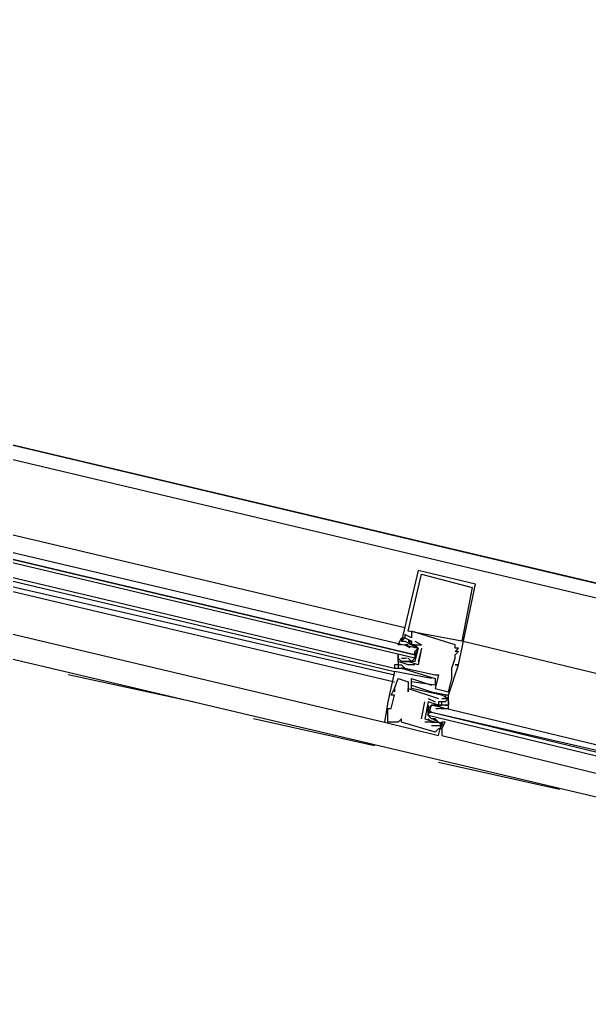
# Model space of a CAD drawing. Header units: feet. Extents: x -84 to 198, y -22 to 181.
# Drawn here: x 117.701 to 119.958, y 52.644 to 56.56 of the extents above; entities that cross this region are included whole.
import ezdxf

# ---------------------------------------------------------------- set-up
doc = ezdxf.new("R2010")
doc.units = ezdxf.units.FT
doc.layers.add('A-LINEA', color=7, linetype='CONTINUOUS')

msp = doc.modelspace()

# ---------------------------------------------------------------- linework, layer by layer
at = {"layer": 'A-LINEA'}
for p, q in [((123.56, 53.4844), (116.1067, 55.2444)), ((122.4, 53.6978), (116.4267, 55.1111)), ((119.2267, 54.1511), (116.7467, 54.7378)), ((116.7067, 54.5644), (119.1867, 53.9778)), ((116.72, 54.5778), (119.1867, 53.9911)), ((116.7067, 54.5378), (119.1867, 53.9644)), ((116.7067, 54.5244), (119.1867, 53.9378)), ((122.2267, 52.9511), (116.24, 54.3644)), ((116.6667, 54.3644), (119.1467, 53.7778)), ((119.28, 54.3778), (119.28, 54.3778)), ((119.2933, 54.3644), (119.2933, 54.3644)), ((119.4933, 54.3111), (119.4933, 54.3111)), ((119.5067, 54.3244), (119.5067, 54.3244)), ((119.2267, 54.1244), (119.2267, 54.1244)), ((119.2267, 54.1111), (119.2267, 54.1111)), ((119.24, 54.1378), (119.24, 54.1378)), ((119.2533, 54.1378), (119.2533, 54.1378)), ((119.2533, 54.1111), (119.2533, 54.1111)), ((119.2133, 54.0978), (119.2133, 54.0978)), ((119.2267, 54.0978), (119.2267, 54.0978)), ((119.2267, 54.0844), (119.2267, 54.0844)), ((119.24, 54.0844), (119.2267, 54.0844)), ((119.2267, 54.0844), (119.2267, 54.0844)), ((119.2308, 54.0814), (119.247, 54.073)), ((119.2378, 54.0796), (119.248, 54.0734)), ((119.24, 54.0978), (119.24, 54.0978)), ((119.24, 54.0978), (119.24, 54.0978)), ((119.24, 54.0844), (119.24, 54.0844)), ((119.2533, 54.0978), (119.2533, 54.0978)), ((119.2533, 54.0978), (119.2533, 54.0978)), ((119.2533, 54.0978), (119.2533, 54.0978)), ((119.2533, 54.0844), (119.2933, 54.0844)), ((119.2533, 54.0844), (119.2533, 54.0844)), ((119.2533, 54.0844), (119.2533, 54.0844)), ((119.2562, 54.0824), (119.2742, 54.0728)), ((119.2645, 54.0796), (119.2746, 54.0734)), ((119.2667, 54.0978), (119.2933, 54.0844)), ((119.2667, 54.0978), (119.2667, 54.0978)), ((119.2667, 54.0711), (119.2667, 54.0711)), ((119.2933, 54.0711), (119.28, 54.0044)), ((119.2933, 54.0711), (119.28, 54.0178)), ((119.2933, 54.0844), (119.2933, 54.0844)), ((119.2933, 54.0844), (119.2933, 54.0844)), ((119.2933, 54.0711), (119.2933, 54.0711)), ((119.2933, 54.0711), (119.2933, 54.0711)), ((119.2933, 54.0711), (119.2933, 54.0711)), ((119.4267, 54.0844), (119.4267, 54.0844)), ((119.4267, 54.0711), (119.4267, 54.0711)), ((119.44, 54.0711), (119.44, 54.0711)), ((119.4533, 54.0978), (119.4533, 54.0978)), ((119.2667, 54.0444), (119.2667, 54.0578)), ((119.4267, 54.0578), (119.4267, 54.0578)), ((119.4267, 54.0444), (119.4267, 54.0444)), ((119.44, 54.0578), (119.44, 54.0578)), ((119.2, 54.0311), (119.2, 54.0311)), ((119.2, 54.0178), (119.2, 54.0178)), ((119.2, 54.0044), (119.2, 54.0044)), ((119.2133, 54.0311), (119.2133, 54.0311)), ((119.2133, 54.0311), (119.2133, 54.0311)), ((119.2133, 54.0311), (119.2267, 54.0311)), ((119.2133, 54.0044), (119.2133, 54.0044)), ((119.2418, 54.017), (119.2235, 54.0167)), ((119.2364, 54.031), (119.2246, 54.0299)), ((119.2267, 54.0311), (119.2267, 54.0311)), ((119.2267, 54.0178), (119.2267, 54.0178)), ((119.2555, 54.0169), (119.2352, 54.0163)), ((119.24, 54.0178), (119.24, 54.0178)), ((119.24, 54.0178), (119.24, 54.0178)), ((119.2667, 54.0044), (119.24, 54.0044)), ((119.24, 54.0044), (119.24, 54.0044)), ((119.2631, 54.0176), (119.2512, 54.0166)), ((119.2533, 54.0311), (119.2533, 54.0311)), ((119.2667, 54.0311), (119.2667, 54.0311)), ((119.2667, 54.0044), (119.2667, 54.0044)), ((119.28, 54.0178), (119.28, 54.0178)), ((119.28, 54.0178), (119.28, 54.0178)), ((119.28, 54.0044), (119.28, 54.0044)), ((119.28, 54.0044), (119.28, 54.0044)), ((119.4267, 54.0311), (119.4267, 54.0311)), ((119.4267, 54.0044), (119.4267, 54.0044)), ((119.44, 54.0044), (119.44, 54.0044)), ((119.44, 54.0044), (119.44, 54.0044)), ((118.3867, 53.8578), (117.8933, 53.9644)), ((119.1867, 53.9911), (119.2, 53.9911)), ((119.1867, 53.9911), (119.2, 53.9911)), ((119.1867, 53.9911), (119.2, 53.9911)), ((119.1867, 53.9778), (119.1867, 53.9778)), ((119.2, 53.9911), (119.2, 53.9911)), ((119.2133, 53.9911), (119.2133, 53.9911)), ((119.2133, 53.9911), (119.2133, 53.9911)), ((119.2267, 53.9911), (119.2267, 53.9911)), ((119.2267, 53.9911), (119.2267, 53.9911)), ((119.3467, 53.9644), (119.3467, 53.9644)), ((119.36, 53.9644), (119.36, 53.9644)), ((119.4133, 53.9911), (119.4133, 53.9911)), ((119.4133, 53.9778), (119.4133, 53.9778)), ((119.4133, 53.9644), (119.4133, 53.9644)), ((119.2, 53.9511), (119.2, 53.9511)), ((119.24, 53.9378), (119.24, 53.9378)), ((119.2533, 53.9511), (119.2533, 53.9511)), ((119.2533, 53.9378), (119.2533, 53.9378)), ((119.2533, 53.9244), (119.2533, 53.9244)), ((119.3333, 53.9511), (119.3333, 53.9511)), ((119.3333, 53.9378), (119.3333, 53.9378)), ((119.3333, 53.9244), (119.3333, 53.9244)), ((119.3467, 53.9511), (119.3467, 53.9511)), ((119.3467, 53.9244), (119.3467, 53.9244)), ((119.4133, 53.9511), (119.4133, 53.9511)), ((119.1733, 53.8844), (119.1733, 53.8844)), ((119.1867, 53.9111), (119.1867, 53.9111)), ((119.1867, 53.9111), (119.1867, 53.9111)), ((119.1867, 53.8978), (119.1867, 53.8978)), ((119.1867, 53.8844), (119.1867, 53.8844)), ((119.24, 53.9111), (119.24, 53.9111)), ((119.24, 53.8978), (119.24, 53.8978)), ((119.2533, 53.9111), (119.2533, 53.9111)), ((119.3333, 53.8978), (119.3333, 53.8978)), ((119.3467, 53.9111), (119.3467, 53.9111)), ((119.3733, 53.8844), (119.3733, 53.8844)), ((119.3733, 53.8844), (119.3733, 53.8844)), ((119.3867, 53.8844), (119.3867, 53.8844)), ((119.4, 53.8978), (119.4, 53.8978)), ((119.4, 53.8844), (119.4, 53.8844)), ((119.4, 53.8844), (119.4, 53.8844)), ((119.16, 53.8578), (119.16, 53.8578)), ((119.2933, 53.7911), (119.3067, 53.8578)), ((119.3067, 53.8578), (119.3067, 53.8578)), ((119.32, 53.8711), (119.3467, 53.8578)), ((119.32, 53.8711), (119.32, 53.8711)), ((119.32, 53.8578), (119.32, 53.8578)), ((119.32, 53.8578), (119.32, 53.8578)), ((119.32, 53.8444), (119.32, 53.8044)), ((119.3467, 53.8578), (119.3467, 53.8578)), ((119.3467, 53.8444), (119.3467, 53.8444)), ((119.36, 53.8711), (119.36, 53.8711)), ((119.36, 53.8578), (119.36, 53.8578)), ((119.36, 53.8578), (119.36, 53.8578)), ((119.36, 53.8444), (119.36, 53.8444)), ((119.36, 53.8444), (119.36, 53.8444)), ((119.36, 53.8444), (119.3733, 53.8311)), ((119.3733, 53.8711), (119.3733, 53.8711)), ((119.3733, 53.8578), (119.3733, 53.8578)), ((119.3733, 53.8444), (119.3733, 53.8444)), ((119.3733, 53.8444), (119.3733, 53.8444)), ((119.3867, 53.8711), (119.3867, 53.8711)), ((119.3867, 53.8711), (119.3867, 53.8711)), ((119.3867, 53.8578), (119.3867, 53.8578)), ((119.3867, 53.8444), (119.3867, 53.8444)), ((119.4, 53.8711), (119.4, 53.8711)), ((119.4, 53.8711), (119.4, 53.8711)), ((119.4, 53.8444), (119.4, 53.8444)), ((119.16, 53.8311), (119.16, 53.8311)), ((119.16, 53.8044), (119.16, 53.8044)), ((119.1733, 53.8311), (119.1733, 53.8311)), ((119.32, 53.8178), (119.32, 53.8311)), ((119.3502, 53.8313), (119.3621, 53.8323)), ((119.3577, 53.832), (119.3781, 53.8325)), ((119.36, 53.8311), (119.36, 53.8311)), ((119.3716, 53.8319), (119.3899, 53.8322)), ((119.3769, 53.8313), (119.3888, 53.8323)), ((119.1067, 53.6844), (118.6267, 53.7911)), ((119.1467, 53.7778), (119.1467, 53.7778)), ((119.16, 53.7778), (119.16, 53.7778)), ((119.2, 53.7778), (119.2, 53.7778)), ((119.2133, 53.7911), (119.2133, 53.7911)), ((119.2133, 53.7778), (119.2133, 53.7778)), ((119.2933, 53.7911), (119.2933, 53.7911)), ((119.3067, 53.7911), (119.3067, 53.7911)), ((119.3067, 53.7911), (119.3067, 53.7911)), ((119.3067, 53.7778), (119.3067, 53.7778)), ((119.3333, 53.7911), (119.3333, 53.7911)), ((119.3333, 53.7778), (119.3333, 53.7778)), ((119.3333, 53.7778), (119.3333, 53.7778)), ((119.3333, 53.7644), (119.3333, 53.7644)), ((119.3489, 53.7826), (119.3387, 53.7889)), ((119.3572, 53.7798), (119.3392, 53.7894)), ((119.36, 53.7778), (119.3467, 53.7911)), ((119.3467, 53.7778), (119.3467, 53.7778)), ((119.3467, 53.7778), (119.3467, 53.7778)), ((119.36, 53.7911), (119.36, 53.7911)), ((119.36, 53.7778), (119.36, 53.7778)), ((119.3755, 53.7693), (119.3654, 53.7755)), ((119.3826, 53.7675), (119.3663, 53.7759)), ((119.3733, 53.7778), (119.3733, 53.7778)), ((119.3733, 53.7644), (119.3733, 53.7644)), ((119.3467, 53.7378), (119.3467, 53.7378)), ((119.36, 53.7511), (119.36, 53.7511)), ((119.36, 53.7244), (119.36, 53.7244)), ((119.3733, 53.7511), (119.3733, 53.7511)), ((119.84, 53.5111), (119.36, 53.6178))]:
    msp.add_line(p, q, dxfattribs=at)
for points in [[(123.9467, 43.9511), (123.92, 47.9511), (123.56, 53.4844), (119.8267, 54.3644), (116.1067, 55.2444), (116.8, 58.2178), (117.1867, 59.8444), (116.8667, 59.9111), (115.8267, 60.1644), (114.5867, 60.4578), (118.2, 75.6978), (129.9467, 72.9244)], [(116.7333, 54.6711), (119.28, 54.0711), (119.2667, 54.0578), (119.2667, 54.0444), (116.7333, 54.6444), (119.2667, 54.0444), (119.2667, 54.0311), (116.7333, 54.6311)], [(119.2533, 53.9244), (119.3333, 53.8978), (119.4, 53.8844), (119.44, 54.0044), (119.4267, 54.0044), (119.44, 54.0044), (119.5067, 54.3244), (119.28, 54.3778), (119.2133, 54.0978), (119.2267, 54.0978)], [(119.2933, 54.3644), (119.4933, 54.3111), (119.4533, 54.0978), (119.24, 54.1378), (119.2933, 54.3644)], [(119.24, 54.0044), (119.2, 54.0178), (119.2, 54.0044), (119.2133, 54.0044), (119.2267, 53.9911), (119.2267, 53.9911), (119.3467, 53.9644), (119.36, 53.9644), (119.3467, 53.9111), (119.4, 53.8978), (119.4133, 53.9511), (119.4133, 53.9644), (119.4133, 53.9778), (119.4133, 53.9911), (119.4267, 54.0311), (119.4267, 54.0444), (119.44, 54.0578), (119.4267, 54.0578), (119.44, 54.0711), (119.4267, 54.0711), (119.4267, 54.0844), (119.2533, 54.1378), (119.2533, 54.1111), (119.2267, 54.1244), (119.2267, 54.1111), (119.2533, 54.0978), (119.2533, 54.0978)], [(119.2133, 54.0844), (119.2, 54.0844), (119.2133, 54.1111), (119.2267, 54.1111), (119.2133, 54.0978), (119.2267, 54.0978), (119.2533, 54.0844), (119.2533, 54.0978), (119.2533, 54.0844), (119.28, 54.0711), (119.2667, 54.0178)], [(119.24, 54.0978), (119.2533, 54.0844), (119.2533, 54.0978), (119.24, 54.0978), (119.2533, 54.0978), (119.2533, 54.0844)], [(119.24, 54.0311), (119.2533, 54.0178), (119.2667, 54.0311), (119.28, 54.0711), (119.2667, 54.0844), (119.2533, 54.0844)], [(122.3333, 53.4178), (120.56, 53.8311), (119.4533, 54.0978)], [(119.2667, 54.0178), (119.24, 54.0178), (119.2267, 54.0178), (119.2133, 54.0178), (119.2, 54.0311), (119.2, 54.0178), (119.2, 54.0444), (119.2, 54.0311)], [(119.2, 54.0044), (119.1867, 54.0044), (119.1867, 53.9911)], [(119.2, 54.0044), (119.1867, 54.0044), (119.1867, 53.9911)], [(119.2, 54.0044), (119.1867, 54.0044), (119.1867, 53.9911)], [(119.2, 54.0311), (119.2, 53.9911), (119.2133, 53.9911), (119.2267, 53.9911), (119.2133, 53.9911), (119.3467, 53.9511), (119.3467, 53.9244), (119.2533, 53.9378)], [(119.28, 54.0044), (119.24, 54.0178), (119.2267, 54.0178)], [(119.3333, 53.9511), (119.1867, 53.9778), (119.16, 53.8578), (119.1467, 53.7778)], [(119.2, 53.7778), (119.16, 53.7778), (119.16, 53.8044), (119.16, 53.8311), (119.1733, 53.8311), (119.1867, 53.8844), (119.1733, 53.8844), (119.1867, 53.9111), (119.1867, 53.8978), (119.1867, 53.9111), (119.2, 53.9511), (119.24, 53.9378), (119.24, 53.8978), (119.24, 53.9111), (119.36, 53.8711)], [(119.3867, 53.8444), (119.4, 53.8444), (119.4, 53.8844), (119.3867, 53.8844), (119.3867, 53.8711), (119.4, 53.8711), (119.3733, 53.8844), (119.2533, 53.9111), (119.2533, 53.9511), (119.3333, 53.9244)], [(119.3733, 53.8444), (119.3733, 53.8444), (119.36, 53.8444), (119.3733, 53.8444), (119.3733, 53.8578), (119.36, 53.8578), (119.36, 53.8444), (119.32, 53.8578), (119.3067, 53.7911), (119.3467, 53.7778), (119.3333, 53.7778), (119.3467, 53.7778), (119.36, 53.7778), (119.36, 53.7778)], [(119.3467, 53.7911), (119.3333, 53.7911), (119.32, 53.8044), (119.3333, 53.8444), (119.3467, 53.8444), (119.36, 53.8444)], [(120.4933, 53.5644), (119.3333, 53.8444), (119.32, 53.8311), (119.3333, 53.8178), (120.4933, 53.5511)], [(119.3867, 53.8311), (119.4, 53.8311), (119.4, 53.8578), (119.4, 53.8444), (119.3867, 53.8444), (119.36, 53.8444), (119.3467, 53.8444), (119.3333, 53.8444)], [(119.3733, 53.8711), (119.3867, 53.8711), (119.4, 53.8711), (119.3867, 53.8578), (119.36, 53.8578), (119.36, 53.8578)], [(120.48, 53.5244), (119.32, 53.8044), (119.32, 53.8178), (119.3333, 53.8178), (120.4933, 53.5378)], [(119.1467, 53.7778), (119.36, 53.7244), (119.3733, 53.7778)], [(119.3333, 53.7644), (119.3733, 53.7644), (119.3733, 53.7511), (119.36, 53.7511), (119.3467, 53.7378), (119.2133, 53.7778), (119.2133, 53.7911), (119.2, 53.7778)], [(119.3333, 53.7778), (119.3333, 53.7778), (119.3067, 53.7778)], [(119.32, 53.7911), (119.3333, 53.7778), (119.3467, 53.7778), (119.36, 53.7778), (119.3733, 53.7644), (119.3733, 53.7778), (119.3733, 53.7644), (119.3733, 53.7511), (119.3867, 53.7778), (119.3733, 53.7778)], [(119.3733, 53.7511), (119.3733, 53.7511), (119.3733, 53.7244), (120.4667, 53.4578)], [(119.3733, 53.7511), (119.3733, 53.7511), (119.3733, 53.7244)], [(119.3733, 53.7511), (119.3733, 53.7511), (119.3733, 53.7244)]]:
    msp.add_lwpolyline(points, dxfattribs=at)

doc.saveas('drawing.dxf')
